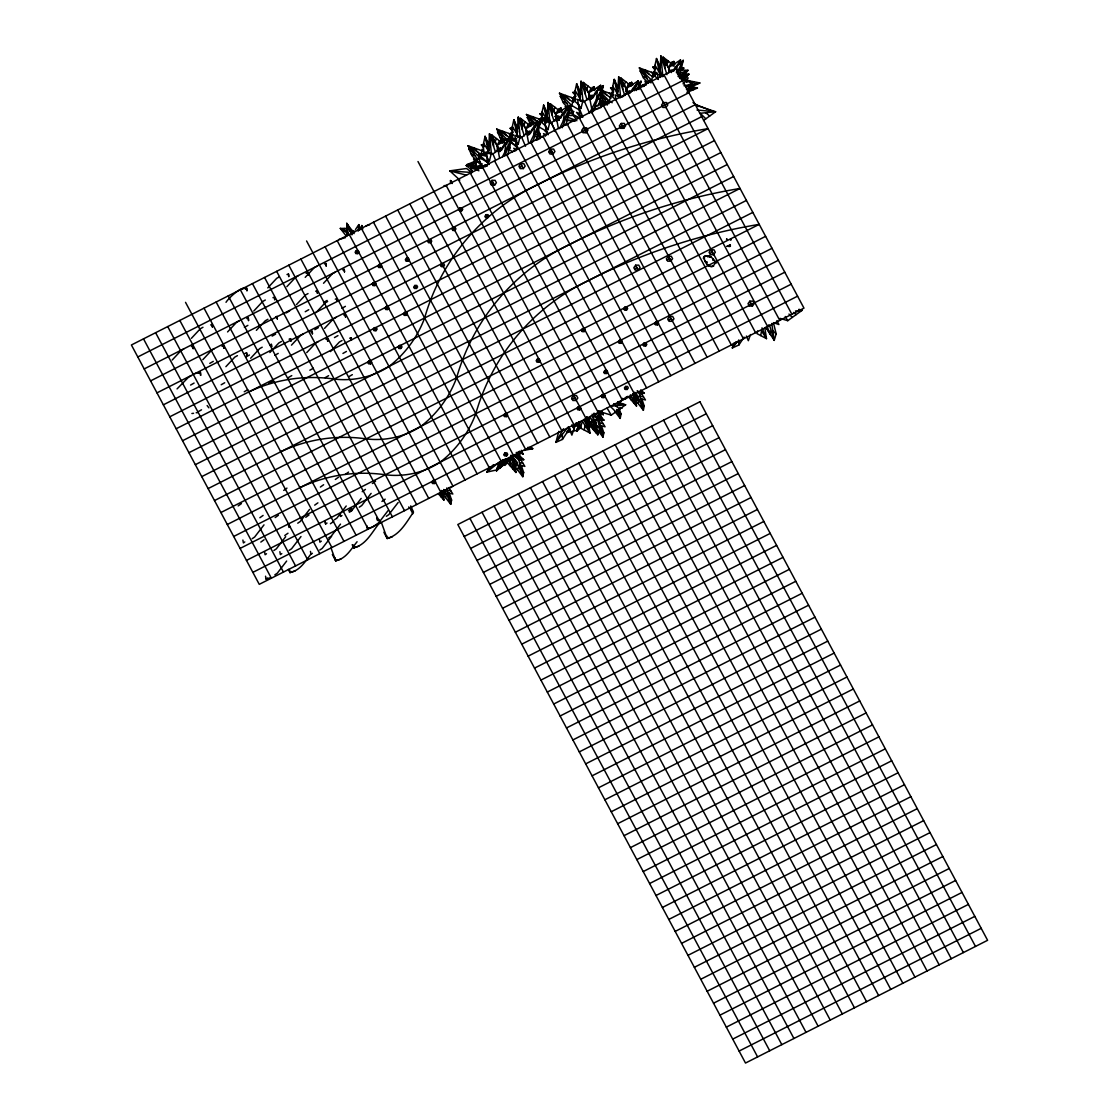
<?xml version="1.0" encoding="UTF-8"?>
<svg xmlns="http://www.w3.org/2000/svg" width="1119" height="1119" viewBox="0 0 1119 1119"><rect width="100%" height="100%" fill="white"/><g stroke="black" fill="none" stroke-linecap="round" stroke-linejoin="round"><path stroke-width="1.5" d="M346.75 236.403L346.75 231.843L348.373 233.927L346.75 229.185L346.764 223.324L354.136 233.591M450.509 183.53L450.509 180.537L452.356 183.096M559.29 111.802L559.29 108.543L562.381 110.543L561.472 111.802L559.29 108.543L560.409 111.271M629.941 86.121L629.941 82.876L633.032 84.862M770.418 331.336L770.348 334.441L766.053 327.126M491.633 138.21L491.731 134.937L501.997 142.798M520.405 121.579L520.489 118.32L530.756 126.167M550.114 108.599L550.254 103.703L561.752 112.487M583.181 85.701L583.279 82.428L593.546 90.289M620.779 82.918L620.919 78.022L631.186 85.883M662.994 62.049L663.133 57.153L673.4 65M361.675 228.332L361.829 225.548L362.57 229.073L361.829 225.548L361.031 228.808M508.865 141.288L509.075 137.791L497.382 145.246L497.829 148.393M537.526 126.405L537.847 121.174L526.14 128.615L526.825 133.343M567.403 110.04L567.613 106.557L555.905 114.012L555.933 117.481M600.413 88.779L600.637 85.296L588.93 92.737L589.601 97.465M638.054 84.373L638.264 80.876L626.57 88.331L626.122 91.632M680.268 63.489L680.492 60.006L668.784 67.448L669.232 70.609M507.746 461.755L507.299 458.566L506.753 461.797L505.83 458.804L500.277 467.602L501.62 460.804M591.629 111.872L591.867 108.515M358.206 231.143L358.765 224.639L360.612 228.78M569.305 428.927L562.465 439.403L555.891 442.383L568.424 426.787L571.879 435.137L576.145 422.828L579.628 426.759L580.09 421.583M505.522 459.727L504.977 465.392L507.411 462.707L508.907 458.538L515.929 472.47L514.558 463.49M192.93 346.107L193.181 348.624L192.93 346.107L191.433 346.638M200.399 372.445L200.623 375.355L200.399 372.445L195.042 373.508M212.106 324.426L212.358 326.944L212.106 324.426L210.624 324.958M223.534 345.799L223.786 348.317L223.534 345.799L222.038 346.33M246.753 288.017L246.963 290.94C245.76 281.666 228.444 298.088 226.01 302.312M248.292 318.034L248.544 320.552L248.292 318.034L246.795 318.565M246.586 352.793L246.837 355.31L246.586 352.793L245.089 353.324M274.463 297.164L274.714 299.682L274.463 297.164L272.966 297.682M271.371 344.358L271.623 346.876L271.371 344.358L269.875 344.876M277.064 316.425L277.316 318.943L277.064 316.425L275.568 316.957M288.478 274.001L288.73 276.519L288.478 274.001L286.996 274.519M290.59 338.651L290.842 341.169L290.59 338.651L289.108 339.169M307.585 272.756L307.837 275.288L307.585 272.756L306.088 273.288M312.173 331.266L312.425 333.784L312.173 331.266L310.69 331.797M317.167 290.716L317.418 293.234L317.167 290.716L315.684 291.234M325.923 263.469L326.175 265.986L325.923 263.469L324.426 263.986M327.447 338.735L327.699 341.253L327.447 338.735L325.951 339.267M336.791 298.647L337.043 301.165L336.791 298.647L335.294 299.165M344.232 269.385L344.484 271.903L344.232 269.385L342.75 269.917M345.253 314.495L345.505 317.013L345.253 314.495L343.771 315.012M351.17 337.7L351.422 340.218L351.17 337.7L349.688 338.218M502.081 142.561L502.417 139.204L499.48 142.938M560.605 111.327L560.955 107.97L558.017 111.704M593.629 90.052L593.979 86.709L591.028 90.443M631.27 85.645L631.62 82.288L628.668 86.023M673.484 64.776L673.834 61.419L671.876 63.909M502.865 463.336L503.214 460.063M504.851 152.058L505.886 143.134M533.609 135.427L534.658 126.517M563.375 120.81L564.424 111.9M596.399 99.549L597.434 90.639M634.557 90.681L635.074 86.219M676.422 72.777L677.289 65.35M584.272 430.032L585.055 425.43M760.724 335.588L761.507 330.986L766.487 338.637L756.962 333.602L757.689 330.874M602.665 104.696L603.337 100.738L600.008 101.829M682.8 77.812L688.199 77.91L686.269 80.96L682.52 79.407L683.191 75.463L679.876 76.554M449.265 493.087L451.6 500.067L450.747 504.319L443.656 495.13L444.97 490.164L450.747 504.319L446.887 487.856M521.3 465.462L523.65 472.442L522.797 476.694L515.705 467.504L517.02 462.539L512.208 456.02M594.511 419.429L596.861 426.409L595.993 430.661L588.902 421.471L590.231 416.506L595.993 430.661L592.133 414.198M601.504 425.877L603.854 432.857L603.001 437.095L597.77 430.325M619.185 408.561L621.059 414.142L620.206 418.38L614.974 411.61M641.886 399.049L644.222 406.029L643.369 410.267L636.277 401.078L637.592 396.112L634.711 392.209M501.788 142.253L502.417 139.204L502.557 142.393M560.325 111.019L560.955 107.97L561.095 111.159M593.336 89.744L593.979 86.709L594.119 89.884M630.976 85.338L631.62 82.288L631.745 85.478M672.883 65.979L673.834 61.419L674.044 66.203M499.969 467.84L500.571 465.014M629.2 93.423L629.801 90.681L622.164 97.143M671.428 72.553L672.029 69.812L669.414 72.022M488.416 162.815L480.289 158.045L482.233 149.219L484.023 152.813L483.128 145.19L485.087 136.308L489.73 146.631M515.831 145.4L509.061 141.428L511.005 132.601L512.782 136.196L511.901 128.573L513.859 119.691L517.831 128.545M579.964 110.305L571.851 105.55L573.795 96.71L575.572 100.318L574.676 92.695L576.635 83.799L581.279 94.136M612.191 102.724L609.477 101.13L611.436 92.304L613.212 95.898L612.317 88.275L614.275 79.393L618.247 88.247M507.872 154.758L511.789 138.141L504.096 144.645L499.717 151.708L500.613 147.596L492.975 154.058L495.479 159.905M536.239 139.805L540.561 121.523L532.868 128.028L528.476 135.091L529.385 130.979L521.734 137.441L525.51 146.211M566.004 125.188L570.326 106.906L562.633 113.411L558.241 120.474L559.15 116.362L551.499 122.824L555.276 131.594M639.019 89.534L640.991 81.225L633.298 87.73L629.787 93.381M679.275 76.973L683.205 60.356L675.512 66.86L672.883 71.098M558.843 431.319L555.891 442.383L563.542 428.731M733.602 343.197L732.344 347.939L738.918 344.96L744.051 337.099M580.495 428.045L582.328 421.234L590.021 433.081L576.061 425.696M500.277 467.602L502.445 459.811M445.516 497.535L446.523 493.941M517.565 469.91L518.573 466.329M590.762 423.891L591.769 420.296M638.138 403.497L639.145 399.903M596.959 417.079L599.714 428.311L597.784 434.829L587.895 419.499M776.88 320.607L778.908 324.538L773.425 322.636L776.166 333.868L774.236 340.386L766.949 329.084L768.487 324.972M551.947 151.093L549.359 152.799M497.857 466.427L496.458 470.903L501.032 466.917L503.886 462.511L503.102 465.112L506.655 462.021M577.6 428.325L576.663 431.305L581.237 427.318M505.117 463.951L501.34 466.749L502.375 463.7M750.471 334.539L748.331 340.694L746.401 336.036M593.392 111.257L595.812 105.494M578.593 425.514L576.844 430.353L566.955 432.549L568.438 429.78M506.655 144.295L509.075 137.791L501.326 150.464M536.029 126.041L537.847 121.174L530.084 133.846M565.193 113.047L567.613 106.557L560.717 117.831M598.819 90.163L600.637 85.296L592.874 97.968M635.844 87.38L638.264 80.876L632.235 90.737M678.673 64.874L680.492 60.006L673.596 71.266M381.397 522.475L387.174 538.477C399.903 535.078 406.533 522.083 413.457 512.138L410.743 505.886M504.907 155.765L511.789 138.141L502.515 156.716M532.434 142.351L540.561 121.523L529.721 143.204M562.2 127.734L570.326 106.906L559.486 128.601M637.858 89.24L640.991 81.225L636.347 90.499M677.568 74.777L683.205 60.356L677.023 72.721M495.199 141.665L496.458 138.56M523.972 125.048L525.217 121.929M553.737 110.431L554.982 107.326M586.748 89.156L588.007 86.051M624.388 84.75L625.647 81.645M666.616 63.881L667.861 60.762M360.276 229.535L361.297 227.185M499.046 465.126L496.458 470.903L499.592 465.098M578.593 426.982L576.663 431.305L579.013 426.954M592.133 112.991L603.351 85.645L595.658 92.136L591.266 99.199L592.175 95.087L584.524 101.549L589.545 113.243L603.351 85.645L598.637 105.578L595.21 106.459L603.267 102.388L600.581 107.9M684.394 80.176L685.499 77.854M500.906 461.056L496.64 469.952L486.751 472.134L489.73 466.609M578.971 425.919L576.844 430.353L579.194 426.577M681.779 79.855L683.122 77.113L680.436 78.47M502.165 141.889L502.613 140.98M560.703 110.655L561.151 109.746M593.713 89.38L594.175 88.485M674.03 63.196L673.568 64.105L672.155 61.993L675.247 63.979M559.234 111.466L560.325 109.382L557.738 111.145M629.885 85.785L630.976 83.701L628.388 85.464M501.34 466.749L502.809 463.993M172.214 360.01L181.138 350.429L183.782 348.96M191.405 338.316L200.329 328.748L202.973 327.28M202.819 359.689L211.743 350.121L214.386 348.652M227.577 331.937L236.501 322.37L239.144 320.887M253.761 311.054L262.685 301.487L265.315 300.018M267.777 287.891L276.701 278.323L279.344 276.855M225.884 366.682L234.808 357.115L237.438 355.646M256.363 330.329L265.287 320.761L267.917 319.279M286.87 286.66L295.794 277.092L298.437 275.61M250.656 358.248L259.58 348.68L262.224 347.212M305.207 277.358L314.131 267.791L316.775 266.322M269.889 352.541L278.813 342.973L281.442 341.491M296.465 304.606L305.389 295.038L308.033 293.57M323.531 283.275L332.455 273.707L335.085 272.239M291.472 345.156L300.396 335.588L303.039 334.119M316.076 312.537L325 302.969L327.643 301.487M306.732 352.625L315.656 343.057L318.3 341.589M324.552 328.385L333.476 318.817L336.12 317.348M330.469 351.59L339.393 342.022L342.036 340.554M499.564 140.924L497.102 145.344L491.731 134.937L493.675 141.372M528.322 124.307L525.874 128.727L520.489 118.32L522.447 124.741M558.087 109.69L555.639 114.11L550.254 103.703L552.702 111.746M591.112 88.429L588.65 92.849L583.279 82.428L585.223 88.863M628.752 84.009L626.29 88.429L620.919 78.022L623.353 86.065M670.966 63.14L668.505 67.56L663.133 57.153L665.567 65.182M361.731 228.052L359.745 228.668M735.742 341.868L732.344 347.939L737.701 341.267M379.369 523.146C371.9 532.126 366.193 544.897 353.716 547.834L352.205 544.687M620.849 401.175L622.57 398.336M500.557 463.63L496.64 469.952L499.55 461.881L486.751 472.134L493.409 464.721M715.335 263.077L714.272 264.462M355.478 229.549L358.765 224.639L359.521 230.304M441.404 490.64L442.704 493.437L444.97 490.164M514.754 465.812L511.257 455.503L511.495 458.832L514.754 465.812L517.02 462.539L511.257 455.503L509.928 459.965L509.131 457.447M586.664 416.995L587.965 419.779L590.231 416.506M632.725 393.804L635.326 399.399L637.592 396.112L634.851 392.755M356.276 250.614L355.157 252.139L355.954 253.635L357.884 253.621L359.003 252.097L358.206 250.586L356.276 250.614L357.884 253.621M379.061 264.476L377.942 266L378.74 267.511L380.67 267.483L381.789 265.958L380.992 264.448L379.061 264.476L380.67 267.483M373.354 282.575L372.235 284.1L373.033 285.611L374.963 285.597L376.082 284.058L375.285 282.561L373.354 282.575L374.963 285.597M406.463 258.181L405.344 259.706L406.155 261.217L408.085 261.189L409.204 259.664L408.393 258.153L406.463 258.181L408.085 261.189M386.139 306.508L385.02 308.033L385.817 309.543L387.747 309.529L388.866 308.005L388.069 306.494L386.139 306.508L387.747 309.529M458.902 209.337L460.035 207.812L461.951 207.798L462.762 209.309L461.643 210.834L459.713 210.848M374.375 327.685L373.256 329.21L374.054 330.72L375.984 330.692L377.103 329.168L376.306 327.671L374.375 327.685L375.984 330.692M414.869 285.443L413.736 286.968L414.548 288.478L416.478 288.45L417.597 286.926L416.786 285.415L414.869 285.443L416.478 288.45M491.982 180.355L490.178 182.817L491.465 185.25L494.584 185.222L496.388 182.761L495.088 180.327L491.982 180.355L494.584 185.222M369.004 360.822L367.885 362.346L368.683 363.857L370.613 363.843L371.732 362.318L370.935 360.808L369.004 360.822L370.613 363.843M404.63 312.341L403.511 313.866L404.323 315.376L406.239 315.348L407.372 313.824L406.561 312.327L404.63 312.341L406.239 315.348M520.755 163.738L518.936 166.199L520.237 168.619L523.342 168.591L525.161 166.13L523.86 163.71L520.755 163.738L523.342 168.591M486.08 214.694L484.961 216.233L485.772 217.729L487.702 217.715L488.821 216.191L488.01 214.68L486.08 214.694L487.702 217.715M399.259 345.477L398.14 347.002L398.951 348.513L400.868 348.499L402.001 346.974L401.189 345.463L399.259 345.477L400.868 348.499M550.506 149.121L548.702 151.583L550.002 154.016L553.108 153.974L554.912 151.513L553.625 149.093L550.506 149.121L553.108 153.974M583.531 127.846L581.726 130.308L583.027 132.741L586.132 132.713L587.937 130.252L586.636 127.818L583.531 127.846L586.132 132.713M621.171 123.44L619.366 125.901L620.653 128.335L623.773 128.307L625.577 125.846L624.276 123.412L621.171 123.44L623.773 128.307M432.941 480.499L431.808 482.023L432.619 483.534L434.55 483.506L435.669 481.981L434.857 480.485L432.941 480.499L434.55 483.506M537.316 359.129L536.197 360.654L536.994 362.164L538.924 362.136L540.043 360.612L539.246 359.115L537.316 359.129L538.924 362.136M504.879 413.596L503.76 415.121L504.557 416.632L506.487 416.618L507.606 415.093L506.809 413.582L504.879 413.596L506.487 416.618M582.537 328.594L581.418 330.119L582.216 331.63L584.146 331.602L585.265 330.077L584.468 328.58L582.537 328.594L584.146 331.602M635.662 265.175L633.858 267.637L635.158 270.071L638.264 270.043L640.068 267.581L638.767 265.147L635.662 265.175L638.264 270.043M504.977 452.873L503.858 454.398L504.669 455.909L506.599 455.895L507.718 454.37L506.907 452.859L504.977 452.873L506.599 455.895M624.906 307.11L623.787 308.634L624.584 310.145L626.514 310.131L627.633 308.592L626.836 307.096L624.906 307.11L626.514 310.131M668.197 256.293L666.378 258.755L667.679 261.189L670.785 261.147L672.589 258.685L671.302 256.265L668.197 256.293L670.785 261.147M573.404 395.608L571.585 398.07L572.886 400.504L575.991 400.476L577.81 398.014L576.509 395.58L573.404 395.608L575.991 400.476M619.534 340.246L618.415 341.785L619.213 343.281L621.143 343.267L622.262 341.743L621.465 340.232L619.534 340.246L621.143 343.267M578.187 406.84L577.068 408.365L577.88 409.876L579.796 409.862L580.915 408.337L580.118 406.826L578.187 406.84L579.796 409.862M604.917 370.473L603.798 372.012L604.596 373.508L606.526 373.494L607.645 371.97L606.834 370.459L604.917 370.473L606.526 373.494M602.4 394.573L601.281 396.098L602.078 397.595L604.008 397.581L605.127 396.056L604.33 394.545L602.4 394.573L604.008 397.581M655.846 321.838L654.727 323.363L655.524 324.874L657.454 324.846L658.573 323.321L657.776 321.824L655.846 321.838L657.454 324.846M710.901 249.845L709.082 252.307L710.383 254.74L713.488 254.698L715.307 252.237L714.006 249.817L710.901 249.845L713.488 254.698M644.082 343.015L642.963 344.54L643.761 346.051L645.691 346.023L646.81 344.498L646.013 342.987L644.082 343.015L645.691 346.023M669.554 316.439L667.749 318.901L669.036 321.321L672.155 321.293L673.96 318.831L672.659 316.411L669.554 316.439L672.155 321.293M625.563 386.461L624.43 387.985L625.241 389.482L627.172 389.468L628.291 387.943L627.479 386.433L625.563 386.461L627.172 389.468M749.856 301.165L748.038 303.627L749.338 306.06L752.444 306.033L754.262 303.571L752.961 301.137L749.856 301.165L752.444 306.033M528.252 126.321L531.189 122.586M264 524.881L254.6 537.078L252.181 538.687M285.695 536.686L276.295 548.897L273.861 550.506M309.557 509.383L300.158 521.58L297.738 523.188M300.997 536.533L291.597 548.744L289.164 550.352M286.66 561.039L277.26 573.236L274.84 574.844M346.219 505.998L336.819 518.195L334.385 519.817M310.578 554.492C305.095 561.766 299.766 570.69 289.989 572.55L288.492 569.403M361.171 498.417L351.758 510.628L349.338 512.236M340.512 524.112L331.098 536.309L328.678 537.917M331.602 536.225L322.202 548.422L319.768 550.044M371.13 493.367L361.731 505.564L359.311 507.173M357.073 541.75C351.086 549.149 345.939 558.829 335.658 560.745L331.07 548.086M388.041 510.656L378.642 522.853L372.669 527.021L367.438 528.714L368.836 527.72M398.168 502.473L388.769 514.67L386.349 516.279M683.066 83.855L686.255 80.204M703.851 258.937L704.62 258.055M570.284 428.843L566.955 432.549L569.515 430.493M625.563 398.965L627.983 396.28L636.515 406.057L634.893 395.58M703.865 256.769L705.278 255.622M730.259 244.851L729.196 246.558L730.371 246.32L730.273 244.851L726.721 246.376M713.307 265.385L712.188 266.588L710.299 266.392M598.721 104.766L603.337 100.738M679.737 78.484L683.191 75.463M618.206 403.455L621.604 400.49M680.772 70.679L683.821 68.077L681.835 67.49L681.541 68.287L683.821 68.077L681.401 68.791M177.054 388.908L188.579 377.173L191.223 375.69M573.348 427.416L577.194 424.353M678.352 76.638L688.003 70.315L680.198 69.951M621.912 400.322L626.948 396.588M703.557 120.46L715.601 111.746L696.829 105.466M593.951 413.177L600.357 417.107L598.973 411.4L611.282 415.149L625.619 404.798L617.786 402.169M780.041 318.369L787.734 320.705L802.071 310.355L798.938 309.306M238.165 505.914L241.41 503.606M283.736 490.416L286.968 488.108M259.86 517.733L263.105 515.425M275.162 517.579L278.407 515.272M320.384 487.045L323.629 484.737M335.336 479.464L338.567 477.156M345.295 474.414L348.541 472.092M260.825 542.072L264.07 539.764M314.677 505.145L317.908 502.837M305.767 517.272L308.998 514.964M284.758 535.525L287.989 533.217M372.347 483.506L375.578 481.198M362.206 491.703L365.437 489.381M330.413 523.734L333.658 521.426M348.471 510.823L351.716 508.516M381.929 501.466L385.174 499.144M678.268 76.484L680.604 74.875L683.695 75.952L688.003 70.315L679.918 73.336M670.617 64.594L673.204 62.832M688.535 84.946L694.018 81.785M244.39 327.363L247.886 325.377M286.156 312.956L289.653 310.956M209.785 363.381L213.281 361.381M305.249 311.711L308.746 309.711M323.587 302.424L327.084 300.424M272.141 336.12L275.624 334.119M190.594 385.062L194.091 383.062M245.956 356.989L249.453 354.989M341.91 308.34L345.407 306.34M314.845 329.671L318.342 327.671M221.198 384.754L224.695 382.754M274.742 355.38L278.225 353.38M198.035 411.792L201.532 409.792M334.455 337.588L337.952 335.602M244.25 391.748L247.747 389.748M269.036 383.313L272.532 381.313M288.268 377.607L291.765 375.606M309.851 370.221L313.348 368.221M342.932 353.45L346.428 351.45M325.111 377.69L328.608 375.69M348.848 376.655L352.345 374.655M481.688 165.696L475.337 166.927L478.261 168.647M600.33 104.571L602.945 103.088M244.795 541.946L243.41 542.939L242.879 540.043M290.367 526.448L288.968 527.441L288.436 524.545M266.49 553.751L265.105 554.744L264.574 551.863M325.573 523.818L325.097 521.174L325.629 524.056L327.014 523.063M340.526 516.237L340.036 513.593L340.568 516.474L341.966 515.481M351.939 510.432L350.541 511.425L350.009 508.53M281.792 553.597L280.393 554.59L279.876 551.709M321.307 541.162L319.908 542.169L319.377 539.274M312.397 553.29L310.998 554.283L310.467 551.401M267.469 578.103L266.07 579.096L269.987 577.824M377.537 520.293L377.047 517.635L377.579 520.531L378.977 519.538M291.388 571.557L289.989 572.55L295.206 570.858M355.101 546.841L353.716 547.834L358.933 546.142M337.057 559.752L335.658 560.745L340.875 559.052M388.559 537.484L387.174 538.477L392.391 536.784M602.106 103.06L604.917 101.633M681.975 77.784L689.01 74.19L681.919 74.721L681.401 75.77L689.01 74.19L685.374 77.924L682.17 78.302M137.791 356.961L682.506 80.75M519.594 167.416L522.041 166.158M490.821 184.034L493.283 182.789M355.548 252.894L357.073 252.111M620.01 127.118L622.472 125.874M144.183 368.934L688.898 92.723M459.308 210.092L460.832 209.323M150.575 380.894L695.291 104.682M378.348 266.756L379.873 265.972M428.269 241.998L429.794 241.228M452.482 229.731L454.006 228.947M485.366 216.974L486.891 216.205M405.749 260.461L407.274 259.692M156.968 392.867L701.683 116.656M372.627 284.855L374.152 284.086M163.36 404.826L708.075 128.629A589.573 577.11 17.1 0 0 537.931 184.481A218.723 214.107 17.1 0 0 424.633 317.978A113.928 111.522 17.1 0 1 389.006 366.459A81.715 79.981 17.1 0 1 334.189 379.047A147.806 144.687 17.1 0 0 248.782 391.944M441.054 265.93L442.578 265.161M414.142 287.723L415.667 286.94M169.766 416.8L714.468 140.588M385.426 308.788L386.936 308.019M176.159 428.759L720.86 152.562M373.648 329.965L375.173 329.196M403.917 314.621L405.442 313.852M182.551 440.732L727.252 164.521M188.943 452.705L733.644 176.494M368.291 363.102L369.802 362.332M398.546 347.757L400.07 346.988M195.335 464.665L740.037 188.454A589.573 577.11 17.1 0 0 569.893 244.32A218.723 214.107 17.1 0 0 456.608 377.802A113.928 111.522 17.1 0 1 420.968 426.297A81.715 79.981 17.1 0 1 366.165 438.886A147.806 144.687 17.1 0 0 280.743 451.768M201.728 476.638L746.429 200.427M634.501 268.854L636.963 267.609M208.12 488.597L752.821 212.4M667.036 259.972L669.484 258.727M214.512 500.571L759.214 224.359A589.573 577.11 17.1 0 0 589.07 280.226A218.723 214.107 17.1 0 0 475.785 413.708A113.928 111.522 17.1 0 1 440.145 462.203A81.715 79.981 17.1 0 1 385.342 474.778A147.806 144.687 17.1 0 0 299.92 487.674M709.74 253.523L712.202 252.279M220.905 512.53L765.62 236.333M581.824 330.874L583.349 330.105M624.192 309.39L625.703 308.62M536.602 361.409L538.127 360.64M227.297 524.503L772.012 248.292M233.689 536.477L778.404 260.265M618.821 342.526L620.346 341.757M655.133 324.118L656.657 323.349M668.393 320.118L670.854 318.859M240.081 548.436L784.797 272.225M504.165 415.876L505.69 415.107M643.369 345.295L644.894 344.526M604.19 372.753L605.715 371.984M748.695 304.844L751.157 303.599M246.474 560.409L791.189 284.198M572.243 399.287L574.69 398.042M252.866 572.368L797.581 296.171M432.214 482.779L433.738 482.009M577.474 409.12L578.999 408.351M601.686 396.853L603.211 396.07M624.836 388.741L626.36 387.957M504.263 455.153L505.788 454.384M464.203 536.491L706.299 413.736M470.609 548.464L712.691 425.696M477.002 560.423L719.083 437.669M483.394 572.396L725.476 449.628M489.786 584.356L731.868 461.601M496.179 596.329L738.274 473.575M502.571 608.288L744.667 485.534M508.963 620.262L751.059 497.507M515.355 632.235L757.451 509.467M521.748 644.194L763.843 521.44M528.14 656.168L770.236 533.399M534.532 668.127L776.628 545.373M540.925 680.1L783.02 557.346M547.317 692.06L789.413 569.305M553.709 704.033L795.805 581.279M560.101 716.006L802.197 593.238M566.494 727.965L808.589 605.211M572.886 739.939L814.982 617.17M579.292 751.898L821.374 629.144M585.685 763.871L827.766 641.117M592.077 775.831L834.159 653.076M598.469 787.804L840.551 665.05M604.861 799.777L846.957 677.009M611.254 811.737L853.349 688.982M617.646 823.71L859.742 700.942M624.038 835.669L866.134 712.915M630.431 847.642L872.526 724.874M636.823 859.602L878.919 736.848M643.215 871.575L885.311 748.821M649.607 883.534L891.703 760.78M656 895.508L898.095 772.753M662.392 907.481L904.488 784.713M668.784 919.44L910.88 796.686M675.177 931.414L917.272 808.645M681.569 943.373L923.665 820.619M687.975 955.346L930.057 832.592M694.367 967.306L936.449 844.551M700.76 979.279L942.841 856.525M707.152 991.252L949.234 868.484M713.544 1003.211L955.64 880.457M719.937 1015.185L962.032 892.416M726.329 1027.144L968.425 904.39M732.721 1039.117L974.817 916.363M739.113 1051.077L981.209 928.322M536.463 140.309L540.491 138.28M656.951 72.385L654.042 73.84L656.839 73.63M713.908 265.776C709.67 268.308 705.669 264.028 704.648 259.986M686.381 89.156L699.837 82.974L692.255 81.421L686.087 81.953L688.828 80.722L681.303 79.197L681.191 77.868M598.665 104.347L601.337 103.158L601.449 104.473L604.75 105.144M686.898 92.471L697.417 88.065L691.192 86.499M639.369 86.401L646.236 83.575M600.805 105.773L605.617 103.787M473.407 164.927L466.749 164.703L474.82 161.36M511.705 151.974L514.6 150.855M485.268 166.787L481.939 166.591L487.73 164.353M598.455 99.227L601.686 98.024M245.229 288.94L246.712 288.422M198.874 373.368L200.371 372.837M338.721 239.578L345.505 237.62M366.193 225.786L369.62 224.807M685.667 86.834L699.837 82.974L683.989 85.743M241.396 289.094L244.613 288.24M639.285 87.352L644.334 86.205M476.288 163.22L466.189 165.514L472.232 170.466M647.034 82.051L652.321 80.974L639.327 67.923L655.846 73.854M571.152 106.529L567.179 107.326L573.166 112.767M608.792 102.123L604.819 102.92L607.239 105.116M479.603 159.038L475.631 159.835L481.618 165.276M687.192 90.863L690.521 90.205L686.66 88.429M524.056 450.397L532.742 448.677L530.378 446.873M639.732 86.639L644.488 85.841M466.749 164.703L476.246 163.108L471.603 162.689M627.899 92.122L631.256 91.646M548.044 117.411L541.33 118.362L546.366 122.95M554.758 116.46L558.115 115.984L560.759 117.999M516.698 138.434L508.32 139.623L517.118 147.666M490.29 152.576L478.554 154.24L488.611 163.43M703.236 258.195C704.718 254.167 713.418 255.985 713.181 260.461L713.293 259.062L716.608 262.993M481.939 166.591L487.101 165.934M191.895 413.512L193.587 413.303M684.772 76.358L687.178 76.064M602.316 103.591L605.519 103.2M640.739 389.888L644.32 393.273L639.508 393.818L637.326 391.79M621.157 401.385L618.303 401.707L619.632 403.833M596.959 413.666L594.091 413.988L598.078 420.352L593.294 419.121M600.371 416.716L603.952 420.101L599.141 420.646L596.959 418.618M516.223 452.468L523.748 459.699L518.936 460.231L513.481 455.181M451.698 487.311L448.831 487.646L452.831 494.011L448.034 492.78M795.455 310.998L802.071 310.355L798.686 310.033M564.843 124.419L568.27 124.111M196.189 412.743L197.573 412.631M568.396 113.565L573.236 113.187M536.994 134.714L540.225 134.462M709.782 256.111L707.208 255.971M655.58 67.098L652.811 67.126L654.867 69.728M575.726 92.387L572.956 92.401L576.047 96.318M594.721 108.599L598.763 108.557M542.701 113.648L539.931 113.676L542.002 116.278M512.936 128.265L510.166 128.293L513.257 132.196M484.177 144.897L481.394 144.91L483.464 147.526M476.428 165.5L466.189 165.514L476.162 167.388M444.047 185.628L446.677 185.642M346.82 228.458L340.302 228.416L346.456 236.277M517.663 454.034L519.859 454.076L518.363 452.132M681.653 78.652L684.199 78.722M567.333 115.369L573.739 115.579L579.824 118.166M535.917 136.686L540.729 136.854M459.839 180.061L449.782 170.871L471.854 172.508L470.973 167.71L482.191 168.088M652.321 80.974L648.419 80.778L639.327 67.923L653.468 77.155M608.806 101.787L606.19 101.661L600.735 93.94M571.166 106.193L568.564 106.067L559.458 93.199L575.991 99.143M479.617 158.702L477.002 158.576L467.91 145.708L483.002 151.135M566.76 120.181L575.152 120.642M609.477 101.13L607.561 101.004L608.764 103.801M571.851 105.55L569.921 105.41L572.928 112.418L570.746 113.061L579.698 118.32M507.131 141.288L509.061 141.428M480.289 158.045L478.373 157.919L481.38 164.927L479.198 165.57L482.177 167.318M546.422 118.74L541.33 118.362L548.044 120.097M516.81 140.267L508.32 139.623L516.712 141.791M487.045 154.87L478.554 154.24L486.947 156.408M643.019 84.904L646.111 85.17M710.383 256.922L709.516 256.587L711.166 257.034M697.011 110.012L715.601 111.746L700.256 113.271L705.837 118.81M613.785 403.679L625.619 404.798L610.261 406.309L615.842 411.848M566.732 120.334L575.026 121.16M566.228 108.921L571.431 109.494M474.666 161.416L479.883 162.003M689.444 81.715L692.633 82.079L685.905 80.484M527.776 448.09L532.742 448.677L527.916 447.32M688.017 86.82L697.417 88.065L689.724 88.849L693.612 89.66M640.082 396.28L643.453 396.783M592.72 416.66L596.091 417.163M599.714 423.108L603.085 423.611M519.51 462.693L522.881 463.196M447.46 490.318L450.831 490.821M709.516 256.587L710.943 256.81M707.907 265.441L708.928 265.707L707.781 265.217M640.655 398.728L645.453 399.959L641.453 393.594L637.215 390.671M619.912 407.47L622.29 408.071M600.288 425.57L605.071 426.787L601.085 420.436L596.847 417.499M520.083 465.154L524.867 466.385L520.881 460.021L513.817 455.139M466.567 175.193L449.782 170.871L466.553 168.493L471.854 172.508M513.957 454.594L520.167 456.314M570.802 110.627L573.921 111.536M479.254 163.122L482.373 164.045M686.758 80.176L692.227 81.855M351.338 230.332L355.143 231.535M707.949 255.943L709.026 256.321M597.098 88.793L613.632 94.737M542.967 120.404L526.448 114.474L535.539 127.342M513.201 135.021L496.682 129.091L504.865 140.658M484.961 164.885L487.171 165.71M567.291 117.047L575.25 120.125M470.973 167.71L478.918 170.787M642.684 76.344L647.034 78.064M606.26 99.507L600.469 97.213L605.952 103.717L602.735 102.095L603.868 104.501M562.829 101.633L567.165 103.34M529.805 122.894L532.7 124.041M500.039 137.511L505.83 139.791M471.281 154.128L475.617 155.849M695.039 104.249L712.216 111.131M617.534 402.294L622.22 404.169M655.258 68.119L652.811 67.126L655.524 68.805M613.688 91.912L610.582 87.995L613.03 88.988M575.404 93.409L572.956 92.401L575.656 94.08M542.379 114.67L539.931 113.676L542.645 115.355M512.614 129.286L510.166 128.293L512.88 129.972M483.842 145.918L481.394 144.91L484.107 146.589M670.449 63.405L672.085 64.077M628.221 84.275L629.871 84.946M557.57 109.956L561.137 111.424M347.715 231.759L340.302 228.416L347.058 232.906M670.449 70.931L660.895 55.95L662.854 76.554L657.454 74.05L658.294 79.477M628.235 91.814L618.681 76.819L620.639 97.437L615.24 94.919L616.079 100.346M590.594 96.22L581.041 81.239L582.999 101.843L577.6 99.339L579.824 113.606L576.509 112.376L580.481 117.467M559.374 120.32L548.016 102.5L549.975 123.104L544.575 120.6L546.799 134.881L543.484 133.651L545.471 136.182M527.804 132.098L518.251 117.117L520.209 137.721L514.81 135.217L517.034 149.498L513.719 148.267L515.705 150.799M499.046 148.729L489.493 133.734L491.437 154.352L486.052 151.834L488.038 164.647M640.068 391.202L644.32 393.273M596.861 416.646L603.952 420.101M513.817 454.86L523.748 459.699M565.095 106.501L568.326 108.123L563.598 103.284L560.283 96.164L564.787 98.724M706.593 255.957L708.341 256.866L706.886 255.915M708.341 265.79L709.208 266.252M644.656 73.434L640.138 70.875L643.453 77.994L648.181 82.848L644.95 81.211L646.083 83.631M530.266 119.132L527.259 117.439L530.574 124.545M500.501 133.748L497.507 132.042L500.808 139.162L504.361 142.798M473.239 151.219L468.735 148.673L472.05 155.779L476.764 160.632L473.547 159.01L476.834 166.074M546.953 131.566L538.826 126.811L540.771 117.985L542.547 121.579L541.666 113.956L543.624 105.074L547.597 113.928M542.211 136.966L537.735 134.336L539.904 133.693L537.498 128.084M507.97 148.953L512.446 151.583M351.436 230.752L354.163 232.388M346.75 233.843L349.352 235.396M610.582 87.995L613.296 89.674M599.029 411.988L603.323 414.701L601.952 411.652M518.824 451.572L523.119 454.286L521.342 450.314M544.715 130.699L547.261 132.322M531.385 124.363L529.525 123.16L530.938 125.272M706.565 263.846L708.075 264.965M601.351 91.576L611.24 98.024M573.613 102.43L559.458 93.199L572.466 106.263M540.589 123.705L526.448 114.474L535.903 123.971M510.823 138.322L496.682 129.091L507.327 139.777M482.051 154.94L467.91 145.708L480.918 158.772M517.244 452.286L519.859 454.076M692.983 102.5L698.676 106.501M644.292 73.84L640.138 70.875L646.25 76.078M564.438 99.129L560.283 96.164L563.948 99.283M531.413 120.39L527.259 117.439L533.371 122.628M500.263 134.028L497.507 132.042L502.389 136.21M474.274 152.618L468.735 148.673L473.617 152.827M641.984 404.351L644.222 406.029M618.821 412.463L621.059 414.142M594.609 424.744L596.861 426.409M601.602 431.179L603.854 432.857M521.398 470.777L523.65 472.442M449.348 498.403L451.6 500.067M584.524 101.549L582.999 100.346L581.027 108.165L578.789 107.494L582.593 116.362M551.499 122.824L549.975 121.607L548.016 129.426L545.764 128.755L548.296 134.672M521.734 137.441L520.209 136.224L518.251 144.043L515.999 143.372L518.531 149.289M492.975 154.058L491.451 152.841L489.479 160.674L487.241 159.989L489.143 164.423M705.683 112.725L709.712 116.012M793.483 312.425L796.168 314.607M615.688 405.777L619.716 409.05M408.715 506.949L413.457 512.138M601.588 94.877L604.036 96.947M599.742 411.568L603.323 414.701L599.84 411.107M519.538 451.167L523.119 454.286L520.797 451.894M772.851 330.944L776.166 333.868M596.399 425.388L599.714 428.311M662.854 76.554L659.776 73.826L660.895 55.95L666.994 74.679M620.639 97.437L617.562 94.695L618.681 76.819L624.78 95.563M582.999 101.843L579.922 99.101L581.041 81.239L587.139 99.969M549.975 123.104L546.897 120.376L548.016 102.5L554.115 121.23M520.209 137.721L517.132 134.993L518.251 117.117L524.349 135.847M491.437 154.352L488.374 151.611L489.493 133.734L495.591 152.478M652.978 74.455L657.888 78.862M610.764 95.325L615.674 99.731M573.124 99.731L579.264 105.242M540.099 121.006L546.24 126.517M510.348 135.623L514.027 138.924M537.791 131.888L540.141 134.042M578.971 113.956L582.747 117.397M349.869 228.486L353.226 231.759M788.951 314.089L792.294 317.404M601.826 93.548L610.107 101.857M637.187 395.762L638.655 397.245M446.033 491.297L444.565 489.814L444.816 494.402L443.278 491.563M346.764 227.828L350.639 231.955M680.604 74.875L682.688 77.169M600.749 100.15L602.833 102.458M651.552 72.315L654.783 75.966M645.467 70.133L649.244 74.4M609.337 93.185L611.492 95.619M603.253 91.003L607.03 95.269M571.697 97.605L573.851 100.039M565.613 95.409L569.389 99.689M538.687 118.866L540.841 121.3M532.588 116.684L536.365 120.95M508.921 133.483L511.075 135.917M502.823 131.301L506.599 135.567M474.05 147.918L477.841 152.184M598.497 412.673L600.623 415.107L598.329 410.701M587.615 423.108L596.133 432.885L595.448 428.395M583.754 420.268L589.14 426.437L587.755 417.457M507.411 462.707L515.929 472.47L510.865 455.335M438.508 493.927L443.893 500.095L442.509 491.115M207.141 405.554L208.861 407.82M578.439 104.766L581.125 108.487M545.429 126.027L548.114 129.762M515.663 140.644L518.349 144.379M486.891 157.275L489.576 160.996M383.887 532.224L387.174 538.477L386.642 535.581M332.371 554.492L335.658 560.745L335.127 557.863M629.941 82.876L631.354 84.974M666.211 59.811L668.071 62.678M654.993 65.35L659.539 72.665M612.764 86.219L617.324 93.548M575.138 90.625L579.684 97.954M542.114 111.9L546.659 119.215L543.624 105.074L548.897 122.027M512.348 126.517L516.894 133.832M483.576 143.134L488.136 150.464M704.355 259.72L705.082 260.937M573.739 115.579L576.831 120.74M785.23 316.481L787.734 320.705M607.099 408.113L611.282 415.149M589.601 421.569L593.881 428.885L592.874 425.807M597.966 412.855L600.357 417.107M452.188 183.53L450.509 180.537L451.81 183.404M352.625 233.815L346.764 223.324L351.939 234.85M635.9 397.511L637.438 400.364L636.361 395.427M664.001 74.931L791.874 314.271M651.901 81.058L779.761 320.412M639.802 87.198L767.662 326.552M627.689 93.339L755.549 332.679M615.59 99.479L743.45 338.819M603.477 105.62L731.35 344.96M591.378 111.746L719.237 351.1M579.278 117.887L707.138 357.241M567.165 124.027L695.025 363.367M548.674 118.194L682.926 369.508M542.953 136.308L670.827 375.648M687.807 407.903L975.488 946.436M530.854 142.449L658.713 381.789M675.694 414.044L963.389 952.563M518.754 148.575L646.614 387.929M663.595 420.184L951.29 958.703M506.641 154.716L634.501 394.07M651.496 426.311L939.177 964.844M494.542 160.856L622.402 400.196M639.383 432.452L927.078 970.984M482.429 166.997L610.303 406.337M627.283 438.592L914.964 977.125M470.33 173.137L598.189 412.477M615.17 444.733L902.865 983.251M458.231 179.264L586.09 418.618M603.071 450.873L890.766 989.392M460.035 207.812L461.643 210.834M446.117 185.404L573.977 424.758M590.972 457.014L878.653 995.532M417.988 161.528L561.878 430.885M578.859 463.14L866.554 1001.673M421.919 197.685L549.779 437.025M566.76 469.281L854.454 1007.813M409.806 203.826L537.666 443.166M554.66 475.421L842.341 1013.94M397.707 209.952L525.566 449.306M542.547 481.562L830.242 1020.08M385.593 216.093L513.467 455.447M530.448 487.702L818.129 1026.221M373.494 222.233L501.354 461.574M518.335 493.829L806.03 1032.361M361.395 228.374L489.255 467.714M506.236 499.969L793.931 1038.502M349.282 234.514L477.142 473.855M494.136 506.11L781.817 1044.642M337.183 240.655L465.042 479.995M482.023 512.25L769.718 1050.769M325.07 246.781L452.943 486.136M469.924 518.391L757.605 1056.909M306.578 240.963L440.83 492.276M300.871 259.062L428.731 498.403M288.758 265.203L416.618 504.543M276.659 271.344L404.518 510.684M264.546 277.47L392.419 516.824M252.446 283.611L380.306 522.965M240.347 289.751L368.207 529.091M228.234 295.892L356.094 535.232M216.135 302.032L343.995 541.372M204.036 308.173L331.895 547.513M185.53 302.34L319.782 553.653M179.823 320.44L307.683 559.794M167.71 326.58L295.584 565.92M155.611 332.721L283.471 572.061M143.512 338.861L271.371 578.201M571.823 424.842L574.005 428.983M598.385 411.121L602.456 418.982L595.084 416.422L594.707 413.806M630.878 394.895L636.515 406.057L633.13 393.874M410.967 510.082L412.827 513.789M660.476 67.378L656.489 58.524L654.531 67.406L655.426 75.029L653.65 71.434L651.706 80.26L649.775 80.12L650.978 82.932M508.935 145.498L510.152 148.295M761.983 327.853L766.487 338.637L764.809 327.601M584.244 419.219L590.021 433.081L588.356 422.045M767.802 328.329L770.348 334.441L769.326 331.364M591.979 424.297L593.881 428.885M672.155 61.993L673.288 64.706M637.592 396.112L643.369 410.267L639.508 393.818M616.583 409.498L620.206 418.38L618.164 409.652M599.378 428.213L603.001 437.095L599.141 420.646M517.02 462.539L522.797 476.694L518.936 460.231M344.232 228.444L345.086 230.584M633.326 393.496L635.326 399.399M586.957 416.841L587.965 419.779M441.711 490.486L442.704 493.437M634.473 393.301L636.11 398.266M513.355 458.063L515.537 464.693M289.024 569.571L289.989 572.55L289.457 569.655M769.466 325.125L774.236 340.386L771.76 323.475M595.881 428.731L597.784 434.829L595.518 419.415M661.763 75.477L656.489 58.524L660.56 77.421M618.108 91.73L614.275 79.393L617.996 96.71M619.073 94.807L620.024 97.885M580.467 96.136L576.635 83.799L580.355 101.116M517.691 132.014L513.859 119.691L517.579 137.008M489.395 150.184L485.087 136.308L488.807 153.625M595.294 429.836L596.133 432.885L592.608 425.891L593.434 429.78M586.608 417.303L589.14 426.437L585.615 419.443L586.44 423.346M441.781 492.486L443.893 500.095L440.354 493.101L441.18 497.004M443.739 489.479L444.816 494.402M632.976 399.049L633.802 402.952M630.137 395.217L631.13 399.875M589.769 422.059L590.762 426.717M512.404 465.476L513.229 469.379M508.907 458.538L510.558 466.301M578.607 421.667L579.628 426.759M589.559 97.297L591.727 108.879M556.535 118.572L558.395 128.503M526.769 133.189L528.63 143.106M497.997 149.806L499.564 158.073M366.92 525.818L367.438 528.714M353.184 544.953L353.716 547.834M265.539 576.201L266.07 579.096M627.018 91.478L626.57 88.331L626.584 91.8M555.905 114.012L556.367 117.159M516.614 462.189L516.782 465.252M504.459 459.308L504.655 463.756M738.764 339.938L738.918 344.96M562.311 434.382L562.465 439.403M668.644 68.105L668.784 72.903M664.784 62.049L664.98 68.469M626.416 88.974L626.57 93.772M622.57 82.918L622.751 89.352M588.79 93.381L588.972 99.773M584.929 87.338L585.125 93.758M555.765 114.656L555.947 121.048M551.905 108.599L552.101 115.019M526 129.258L526.14 134.056M522.139 123.216L522.335 129.636M497.228 145.89L497.368 150.687M493.381 139.833L493.563 146.267M727.322 239.466L726.567 239.13L727.322 239.466M728.273 246.418L727.532 246.082L728.273 246.418M730.945 239.83L730.189 239.494L730.945 239.83M503.844 141.777L502.935 143.036L500.752 139.791L503.844 141.777M595.392 89.268L594.497 90.541L592.301 87.282L595.392 89.268M428.983 239.718L427.864 241.242L428.675 242.753L430.591 242.739L431.724 241.214L430.913 239.704L428.983 239.718M453.195 227.451L452.076 228.975L452.873 230.486L454.804 230.458L455.923 228.933L455.125 227.423L453.195 227.451M441.767 263.664L440.648 265.189L441.459 266.686L443.39 266.672L444.509 265.147L443.697 263.636L441.767 263.664M663.385 102.57L661.581 105.032L662.882 107.452L665.987 107.424L667.791 104.962L666.49 102.542L663.385 102.57M676.114 68.791L131.399 344.988L259.258 584.342L803.974 308.131L676.114 68.791M699.907 401.763L457.811 524.517L745.506 1063.05L987.601 940.296L699.907 401.763M706.984 262.14L705.236 261.496L706.984 262.14"/></g></svg>
